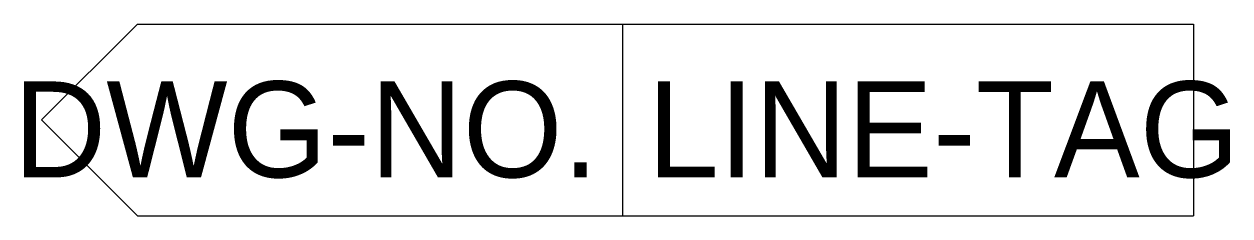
# Model space of a CAD drawing. Extents: x -1.52 to 0.05, y -0.13 to 0.12.
import ezdxf
from ezdxf.enums import TextEntityAlignment as Align

# ---------------------------------------------------------------- set-up
doc = ezdxf.new("R2010")
doc.units = 0
doc.layers.get('0').update_dxf_attribs({"linetype": 'CONTINUOUS'})

msp = doc.modelspace()

# ---------------------------------------------------------------- linework, layer by layer
at = {"color": 0}
for p, q in [((-1.5, 0), (-1.375, 0.125)), ((-1.375, 0.125), (0, 0.125)), ((-0.7429, -0.125), (-0.7429, 0.125)), ((0, 0.125), (0, -0.125)), ((-1.5, 0), (-1.375, -0.125)), ((-1.375, -0.125), (0, -0.125))]:
    msp.add_line(p, q, dxfattribs=at)

# ---------------------------------------------------------------- texts
msp.add_attdef('DWG-NO.', text='', height=0.125, dxfattribs=at).set_placement((-0.775, -0.0747), align=Align.RIGHT)
msp.add_attdef('LINE-TAG', (-0.7109, -0.0747), '', height=0.125, dxfattribs=at)

doc.saveas('drawing.dxf')
